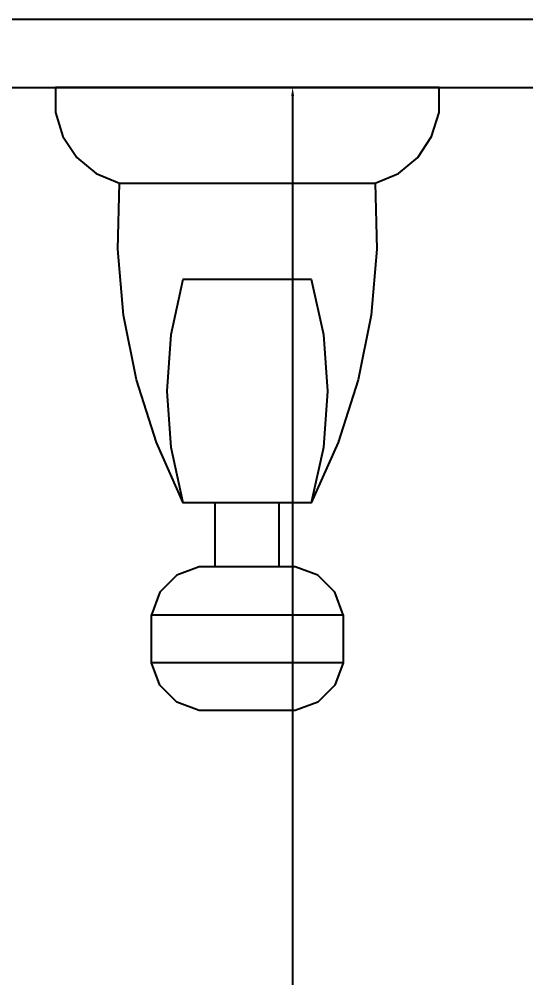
# Model space of a CAD drawing. Header units: millimetres. Extents: x -1932176 to 78768, y -1967 to 1266654.
# Drawn here: x -340094.3 to -339946, y 480052.5 to 480333.2 of the extents above; entities that cross this region are included whole.
import ezdxf

# ---------------------------------------------------------------- set-up
doc = ezdxf.new("R2010")
doc.units = ezdxf.units.MM
doc.styles.get("Standard").update_dxf_attribs({"font": 'arial.ttf'})
doc.dimstyles.new('ISO-25', dxfattribs={"dimtxt": 150, "dimasz": 2.5, "dimexe": 1.25, "dimexo": 0.625, "dimtad": 1, "dimtxsty": 'Standard', "dimcen": 2.5, "dimadec": 0, "dimazin": 0, "dimtfac": 1, "dimtmove": 0, "dimatfit": 3, "dimfxl": 1, "dimarcsym": 0})

# ---------------------------------------------------------------- blocks, each defined once
blk = doc.blocks.new('*D124')
at = {"color": 0, "lineweight": -2, "ltscale": 30, "transparency": 16777216}
for p, q in [((-340305.12, 480332.53), (-340305.12, 479827.93)), ((-338505.07, 480332.53), (-338505.07, 479827.93)), ((-340302.62, 479829.18), (-338507.57, 479829.18))]:
    blk.add_line(p, q, dxfattribs=at)
at = {"color": 0, "ltscale": 30, "transparency": 16777216}
for points in [[(-340302.62, 479829.6), (-340302.62, 479828.76), (-340305.12, 479829.18)], [(-338507.57, 479829.6), (-338507.57, 479828.76), (-338505.07, 479829.18)]]:
    blk.add_solid(points, dxfattribs=at)
at = {"layer": 'Defpoints', "color": 0, "ltscale": 30, "transparency": 16777216}
for p in [(-340305.12, 480333.15), (-338505.07, 480333.15), (-338505.07, 479829.18)]:
    blk.add_point(p, dxfattribs=at)
at = {"color": 0, "ltscale": 30, "transparency": 16777216, "insert": (-339548.65, 479880.86), "char_height": 100, "attachment_point": 5}
blk.add_mtext('1800', dxfattribs=at)
blk = doc.blocks.new('*D126')
at = {"color": 0, "lineweight": -2, "ltscale": 30, "transparency": 16777216}
for p, q in [((-340284.44, 480313.15), (-340013.01, 480313.16)), ((-340014.26, 480310.66), (-340014.25, 478835.66)), ((-340284.44, 478833.15), (-340013, 478833.16))]:
    blk.add_line(p, q, dxfattribs=at)
at = {"color": 0, "ltscale": 30, "transparency": 16777216}
for points in [[(-340013.84, 480310.66), (-340014.68, 480310.66), (-340014.26, 480313.16)], [(-340013.84, 478835.66), (-340014.67, 478835.66), (-340014.25, 478833.16)]]:
    blk.add_solid(points, dxfattribs=at)
at = {"layer": 'Defpoints', "color": 0, "ltscale": 30, "transparency": 16777216}
for p in [(-340285.07, 480313.15), (-340285.06, 478833.15), (-340014.25, 478833.16)]:
    blk.add_point(p, dxfattribs=at)
at = {"color": 0, "ltscale": 30, "transparency": 16777216, "insert": (-339937.05, 479585.36), "char_height": 150, "attachment_point": 5, "rotation": 270.0002}
blk.add_mtext('1480', dxfattribs=at)

msp = doc.modelspace()

# ---------------------------------------------------------------- linework, layer by layer
at = {"ltscale": 30}
msp.add_line((-340552.51996, 480333.15443), (-338355.0694, 480333.15443), dxfattribs=at)
at = {"linetype": 'ByBlock', "transparency": 33554687}
for p, q in [((-340305.12481, 480333.15443), (-338505.0694, 480333.15443)), ((-340285.0694, 480313.15443), (-338525.0694, 480313.15443))]:
    msp.add_line(p, q, dxfattribs=at)
for points in [[(-339990.12111, 480285.10691), (-339983.33877, 480287.97978), (-339977.68187, 480292.6593), (-339973.5947, 480298.79007), (-339971.43264, 480305.80935), (-339971.40302, 480313.15443), (-340083.65233, 480313.15443), (-340083.62272, 480305.80935), (-340081.46066, 480298.79007), (-340077.37348, 480292.6593), (-340071.71659, 480287.97978), (-340064.96386, 480285.10691), (-339990.12111, 480285.10691), (-339989.64724, 480265.79647), (-339991.33542, 480246.54527), (-339995.12642, 480227.59024), (-340000.99064, 480209.19794), (-340008.80959, 480191.54607), (-340046.24577, 480191.54607), (-340049.82945, 480207.74669), (-340051.01414, 480224.27311), (-340049.82945, 480240.82914), (-340046.24577, 480257.02977), (-340008.80959, 480257.02977), (-340005.25552, 480240.82914), (-340004.04121, 480224.27311), (-340005.25552, 480207.74669), (-340008.80959, 480191.54607)], [(-340065.40812, 480265.79647), (-340064.96386, 480285.10691)], [(-340063.71994, 480246.54527), (-340065.40812, 480265.79647)], [(-340059.92893, 480227.59024), (-340063.71994, 480246.54527)], [(-340054.09434, 480209.19794), (-340059.92893, 480227.59024)], [(-340046.24577, 480191.54607), (-340054.09434, 480209.19794)], [(-340036.88672, 480172.82798), (-340036.88672, 480191.54607)], [(-340018.16863, 480172.82798), (-340018.16863, 480191.54607)], [(-339999.45054, 480158.78941), (-339999.45054, 480144.75084), (-340001.90877, 480138.17581), (-340006.88447, 480133.1705), (-340013.48911, 480130.71227), (-340041.56625, 480130.71227), (-340048.17089, 480133.1705), (-340053.14658, 480138.17581), (-340055.60481, 480144.75084), (-340055.60481, 480158.78941), (-339999.45054, 480158.78941), (-340001.90877, 480165.39405), (-340006.88447, 480170.36975), (-340013.48911, 480172.82798), (-340041.56625, 480172.82798), (-340048.17089, 480170.36975), (-340053.14658, 480165.39405), (-340055.60481, 480158.78941)], [(-339999.45054, 480144.75084), (-340055.60481, 480144.75084)]]:
    msp.add_lwpolyline(points)

# ---------------------------------------------------------------- dimensions: what is measured, and where the dimension line sits
at = {"color": 252, "ltscale": 30}
dim = msp.add_linear_dim(base=(-338505.0694, 479829.18059), p1=(-340305.12481, 480333.15443), p2=(-338505.0694, 480333.15443), text='1800', dimstyle='ISO-25', override={"dimtxt": 100}, dxfattribs=at)
dim.commit()
dim.dimension.update_dxf_attribs({"geometry": '*D124', "text_midpoint": (-339548.65423, 479829.18059), "dimtype": 160})
dim = msp.add_linear_dim(base=(-340014.25326, 478833.15551), p1=(-340285.0694, 480313.15443), p2=(-340285.06389, 478833.1545), angle=270.0002133, dimstyle='ISO-25', dxfattribs=at)
dim.commit()
dim.dimension.update_dxf_attribs({"geometry": '*D126', "text_midpoint": (-340014.25606, 479585.35491), "dimtype": 161})

doc.saveas('drawing.dxf')
